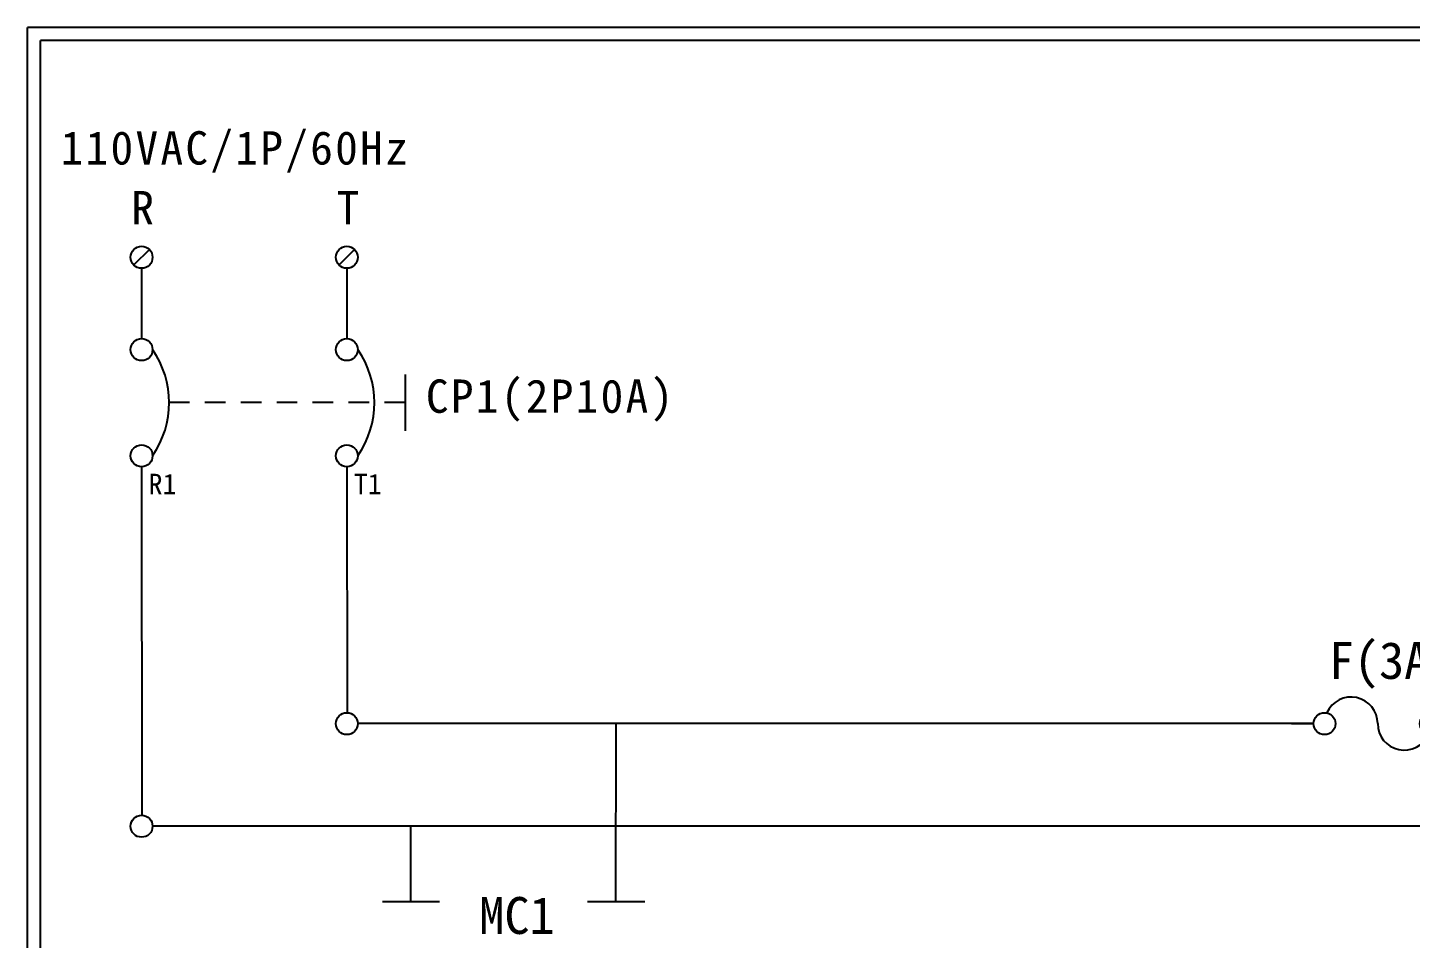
# Model space of a CAD drawing. Extents: x -14 to 273, y -13 to 191.
# Drawn here: x -14.5 to 120.3, y 102.1 to 190.9 of the extents above; entities that cross this region are included whole.
import ezdxf

# ---------------------------------------------------------------- set-up
doc = ezdxf.new("R2010")
doc.units = 0
doc.linetypes.add('HIDDEN9', pattern=[3.5, 2, -1.5])
doc.layers.get('0').update_dxf_attribs({"linetype": 'CONTINUOUS'})
doc.layers.add('圖框層', color=7, linetype='CONTINUOUS')
doc.layers.add('標尺寸層', color=3, linetype='CONTINUOUS')
doc.styles.add('STSL', font='kaiu.ttf')
doc.styles.add('標楷體', font='kaiu.ttf')

# ---------------------------------------------------------------- blocks, each defined once
blk = doc.blocks.new('FUSE')
at = {"color": 7}
for p, q in [((0, 0), (2.14, 0)), ((14.64, 0), (16.78, 0))]:
    blk.add_line(p, q, dxfattribs=at)
for centre in [(3.21, 0), (13.56, 0)]:
    blk.add_circle(centre, 1.07)
for centre, start, end in [((5.8, 0), 0, 156.116), ((10.98, 0), 180, 336.116)]:
    blk.add_arc(centre, 2.59, start, end, dxfattribs=at)

msp = doc.modelspace()

# ---------------------------------------------------------------- linework, layer by layer
for p, q in [((-2.6, 169.23), (-4.12, 167.72)), ((17.4, 169.23), (15.88, 167.72)), ((-3.36, 147.98), (-3.34, 114.08)), ((16.64, 147.98), (16.66, 124.08)), ((110.83, 123.01), (17.71, 123.01)), ((131.53, 113.01), (-2.29, 113.01))]:
    msp.add_line(p, q)
at = {"color": 7, "linetype": 'HIDDEN9'}
msp.add_line((22.31, 154.3), (-0.66, 154.3), dxfattribs=at)
for centre in [(-3.36, 168.47), (16.64, 168.47), (-3.36, 159.47), (16.64, 159.47), (-3.36, 149.12), (16.64, 149.12), (16.64, 123.01), (-3.36, 113.01)]:
    msp.add_circle(centre, 1.07)
at = {"color": 7}
for centre in [(-9.72, 154.3), (10.28, 154.3)]:
    msp.add_arc(centre, 9.05, 325.1286, 34.8714, dxfattribs=at)
at = {"layer": '圖框層', "color": 7}
for p, q in [((272.54, 190.86), (-14.46, 190.86)), ((-14.46, -13.11), (-14.46, 190.86)), ((271.29, 189.61), (-13.21, 189.61)), ((-13.21, -11.86), (-13.21, 189.61))]:
    msp.add_line(p, q, dxfattribs=at)
at = {"layer": '標尺寸層', "color": 7}
for p, q in [((-3.36, 167.4), (-3.36, 160.54)), ((16.64, 167.4), (16.64, 160.54)), ((22.31, 157.03), (22.31, 151.56)), ((-3.36, 148.05), (-3.36, 147.98)), ((16.64, 148.05), (16.64, 147.98)), ((42.85, 105.68), (42.89, 123.01)), ((22.86, 105.68), (22.89, 113.01)), ((20.1, 105.68), (25.67, 105.68)), ((40.1, 105.68), (45.67, 105.68))]:
    msp.add_line(p, q, dxfattribs=at)

# ---------------------------------------------------------------- block references
at = {"color": 7}
msp.add_blockref('FUSE', (108.69, 123.01), dxfattribs=at)

# ---------------------------------------------------------------- texts
at = {"color": 0, "char_height": 3.25, "style": '標楷體'}
for s, insert, width, attachment_point in [('\\pxt2;{\\T1.1;110VAC/1P/60Hz}', (-11.25, 180.76), 35.213, 1), ('\\pt6.5;{\\T1.1;R}', (-4.36, 174.93), 2, 1), ('\\pt6.5;{\\T1.1;T}', (15.64, 174.93), 2, 1), ('\\pxt2;{\\T1.1;CP1(2P10A)}', (36.5, 156.56), 24.6072, 2)]:
    msp.add_mtext(s, dxfattribs=dict(at, insert=insert, width=width, attachment_point=attachment_point))
at = {"layer": '圖框層', "color": 4, "style": 'STSL'}
for s, height, p in [('R1', 2, (-2.68, 145.37)), ('T1', 2, (17.32, 145.37)), ('F(3A)', 3.6, (112.31, 127.37)), ('MC1', 3.6, (29.54, 102.51))]:
    msp.add_text(s, height=height, dxfattribs=at).set_placement(p)

doc.saveas('drawing.dxf')
